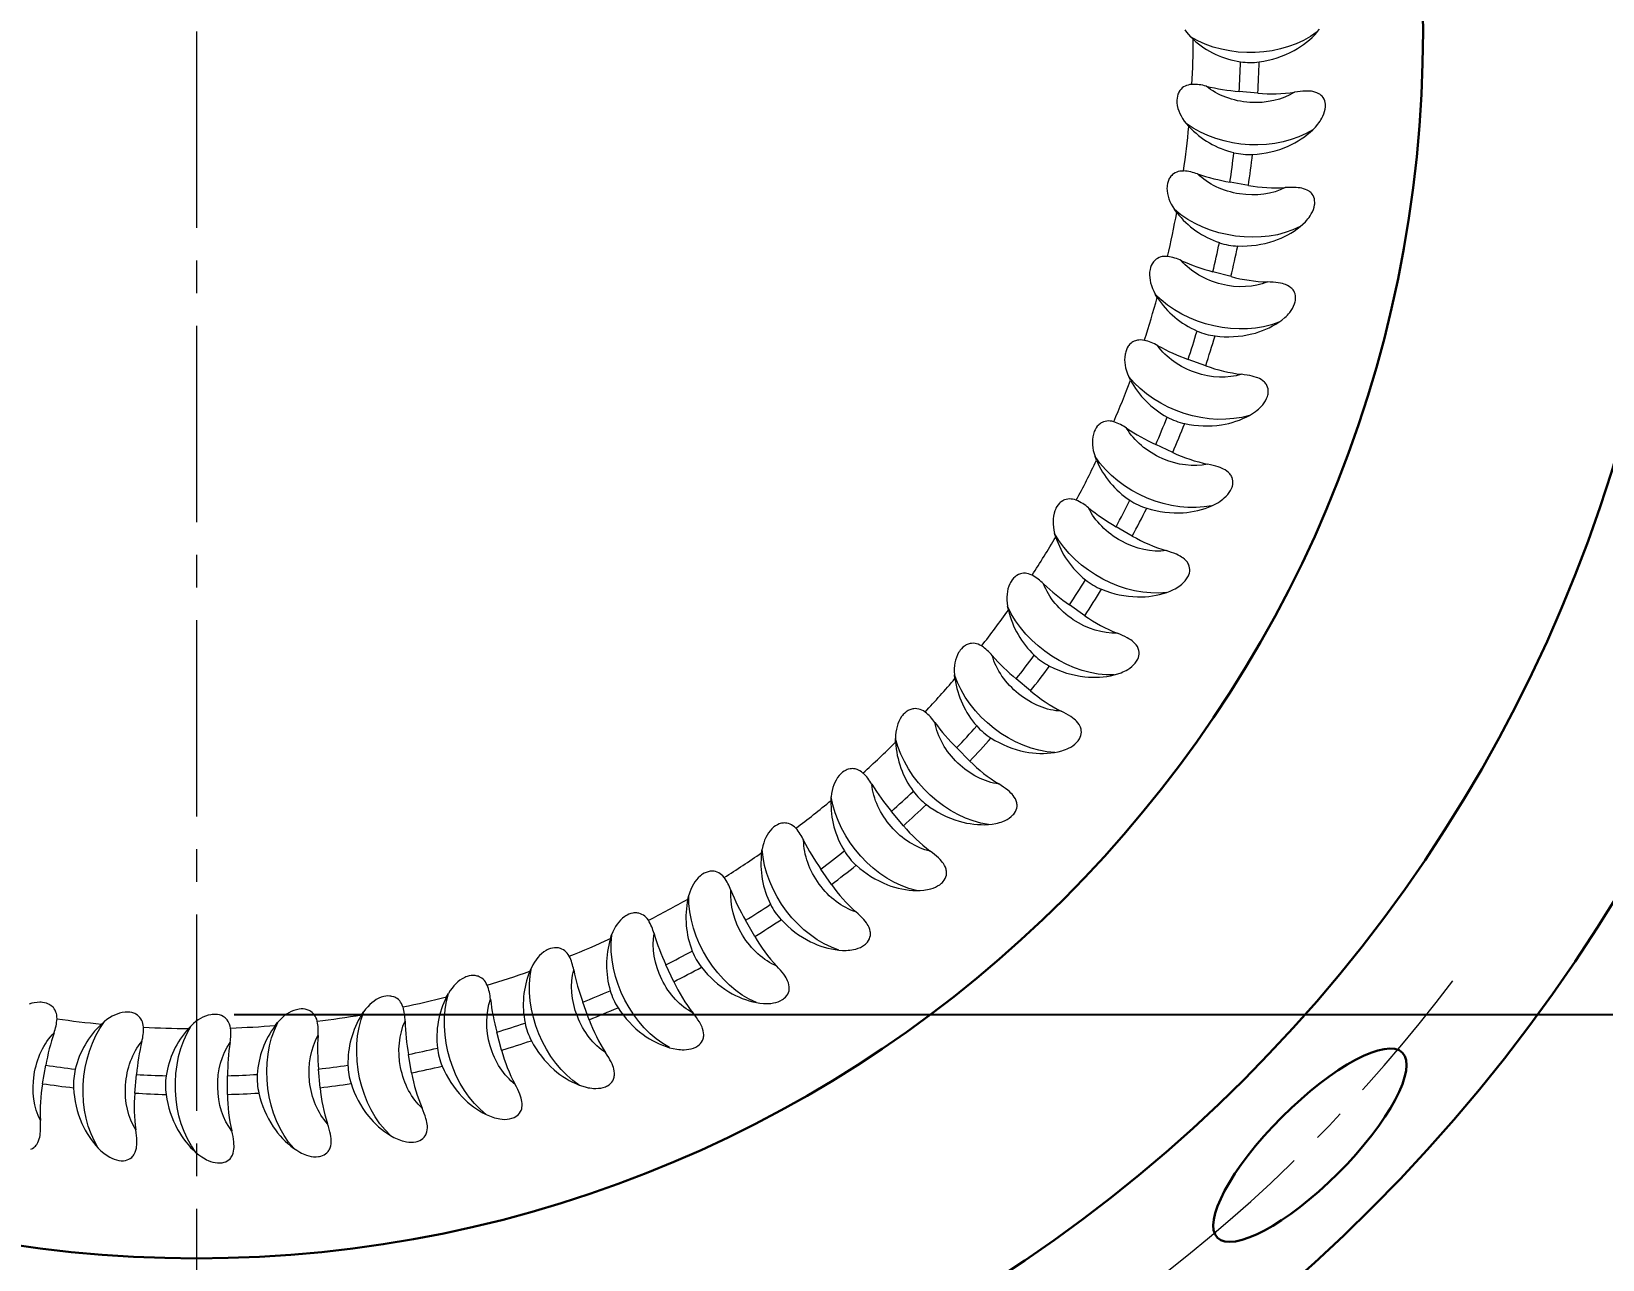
# Model space of a CAD drawing. Extents: x 89 to 596, y -47 to 440.
# Drawn here: x 229.39 to 271.44, y 169.34 to 202.2 of the extents above; entities that cross this region are included whole.
import ezdxf

# ---------------------------------------------------------------- set-up
doc = ezdxf.new("R2010")
doc.units = 0
doc.header["$LTSCALE"] = 7
doc.header["$MEASUREMENT"] = 0
doc.linetypes.add('CENTER2', pattern=[1.125, 0.75, -0.125, 0.125, -0.125])
doc.layers.get('0').update_dxf_attribs({"linetype": 'CONTINUOUS', "lineweight": 15})
for name, color, linetype, lineweight in [('1', 1, 'CENTER2', 15), ('3', 3, 'CONTINUOUS', 30), ('8', 252, 'CONTINUOUS', 15)]:
    doc.layers.add(name, color=color, linetype=linetype, lineweight=lineweight)
doc.styles.add('ITALICT', font='ITALICT.shx', dxfattribs={"width": 0.8, "height": 3})
doc.dimstyles.get("Standard").update_dxf_attribs({"dimtxt": 3, "dimasz": 3, "dimexe": 0.5, "dimexo": 0.5, "dimgap": 0.8, "dimtad": 1, "dimdsep": 46, "dimtxsty": 'ITALICT', "dimcen": 0.09, "dimazin": 2, "dimtfac": 1, "dimtmove": 0, "dimatfit": 3, "dimfxl": 1, "dimtolj": 1, "dimtzin": 0, "dimarcsym": 0})

# ---------------------------------------------------------------- blocks, each defined once
blk = doc.blocks.new('*D10')
at = {"color": 0, "lineweight": -2, "transparency": 16777216}
for p, q in [((233.827, 228.495), (314.622, 228.495)), ((314.122, 178.9), (314.122, 225.495)), ((234.814, 175.9), (314.622, 175.9))]:
    blk.add_line(p, q, dxfattribs=at)
at = {"color": 0, "transparency": 16777216}
for points in [[(314.622, 225.495), (313.622, 225.495), (314.122, 228.495)], [(313.622, 178.9), (314.622, 178.9), (314.122, 175.9)]]:
    blk.add_solid(points, dxfattribs=at)
at = {"color": 0, "transparency": 16777216, "insert": (311.822, 203.447), "char_height": 3, "attachment_point": 5, "rotation": 90, "style": 'ITALICT'}
blk.add_mtext('\\A1;52.6', dxfattribs=at)
blk = doc.blocks.new('*D45')
at = {"color": 0, "lineweight": -2, "transparency": 16777216}
for p, q in [((234.307, 278.197), (340.204, 278.197)), ((339.704, 275.197), (339.704, 129.197)), ((234.307, 126.197), (340.204, 126.197))]:
    blk.add_line(p, q, dxfattribs=at)
at = {"color": 0, "transparency": 16777216}
for points in [[(339.204, 275.197), (340.204, 275.197), (339.704, 278.197)], [(339.204, 129.197), (340.204, 129.197), (339.704, 126.197)]]:
    blk.add_solid(points, dxfattribs=at)
at = {"color": 0, "transparency": 16777216, "insert": (337.404, 202.197), "char_height": 3, "attachment_point": 5, "rotation": 90, "style": 'ITALICT'}
blk.add_mtext('\\A1;152', dxfattribs=at)
blk = doc.blocks.new('*D48')
at = {"color": 0, "lineweight": -2, "transparency": 16777216}
blk.add_line((306.788, 183.85), (291.997, 187.568), dxfattribs=at)
at = {"color": 0, "transparency": 16777216}
blk.add_solid([(292.119, 188.053), (291.875, 187.084), (289.087, 188.3)], dxfattribs=at)
at = {"color": 0, "transparency": 16777216, "insert": (303.026, 187.167), "char_height": 3, "attachment_point": 5, "rotation": 345.8882, "style": 'ITALICT'}
blk.add_mtext('\\A1;R57', dxfattribs=at)
blk = doc.blocks.new('*D49')
at = {"color": 0, "lineweight": -2, "transparency": 16777216}
blk.add_line((309.376, 149.346), (290.556, 162.509), dxfattribs=at)
blk.add_arc((233.807, 202.197), 66.25, 321.48913, 325.46446, dxfattribs=at)
at = {"color": 0, "transparency": 16777216}
blk.add_solid([(290.842, 162.919), (290.269, 162.099), (288.098, 164.228)], dxfattribs=at)
at = {"color": 0, "transparency": 16777216, "insert": (304.56, 155.521), "char_height": 3, "attachment_point": 5, "rotation": 325.032, "style": 'ITALICT'}
blk.add_mtext('\\A1;R66.25', dxfattribs=at)

msp = doc.modelspace()

# ---------------------------------------------------------------- linework, layer by layer
at = {"layer": '1'}
msp.add_line((233.807, 202.197), (233.807, 126.197), dxfattribs=at)
for radius, start, end in [(57, 193.4627, 347.3297), (42.14, 307.0667, 322.9333)]:
    msp.add_arc((233.807, 202.197), radius, start, end, dxfattribs=at)
at = {"layer": '3'}
for radius in [44.5, 39.65, 32.825]:
    msp.add_circle((233.807, 202.197), radius, dxfattribs=at)
msp.add_ellipse((263.605, 172.4), major_axis=(-2.475, -2.475), ratio=0.304005, dxfattribs=at)
at = {"layer": '8', "ltscale": 0.002557}
for p, q in [((260.485, 201.98), (260.411, 202.05)), ((260.364, 199.655), (260.297, 199.732)), ((260.042, 197.351), (259.981, 197.433)), ((259.519, 195.083), (259.466, 195.17)), ((257.893, 190.726), (257.856, 190.821)), ((256.802, 188.67), (256.773, 188.768)), ((255.535, 186.718), (255.515, 186.818)), ((252.517, 183.18), (252.515, 183.282)), ((250.789, 181.621), (250.795, 181.724)), ((246.958, 178.985), (246.982, 179.085)), ((244.885, 177.928), (244.917, 178.024)), ((238.226, 175.887), (238.282, 175.973)), ((233.59, 175.52), (233.66, 175.594))]:
    msp.add_line(p, q, dxfattribs=at)
at = {"layer": '8', "ltscale": 0.012505}
for p, q in [((262.211, 200.547), (261.713, 200.59)), ((256.128, 184.554), (255.744, 184.875)), ((252.725, 180.946), (252.403, 181.329)), ((250.801, 179.378), (250.514, 179.788)), ((248.747, 177.984), (248.497, 178.417)), ((246.58, 176.774), (246.368, 177.227)), ((244.316, 175.757), (244.144, 176.227)), ((229.688, 174.046), (229.775, 174.538)), ((232.157, 173.794), (232.201, 174.292)), ((234.639, 173.758), (234.639, 174.258))]:
    msp.add_line(p, q, dxfattribs=at)
at = {"layer": '8', "ltscale": 0.012507}
msp.add_line((261.959, 198.078), (261.466, 198.164), dxfattribs=at)
at = {"layer": '8', "ltscale": 0.012506}
for p, q in [((261.493, 195.64), (261.01, 195.769)), ((260.816, 193.252), (260.346, 193.423)), ((259.934, 190.932), (259.48, 191.143)), ((257.58, 186.566), (257.171, 186.853)), ((254.505, 182.676), (254.151, 183.029)), ((241.971, 174.942), (241.842, 175.425)), ((239.565, 174.334), (239.478, 174.827)), ((237.114, 173.939), (237.071, 174.437))]:
    msp.add_line(p, q, dxfattribs=at)
at = {"layer": '8', "ltscale": 0.002558}
for p, q in [((258.802, 192.869), (258.756, 192.96)), ((254.104, 184.883), (254.092, 184.984)), ((248.931, 180.22), (248.946, 180.321)), ((240.502, 176.373), (240.551, 176.463)), ((231.266, 175.64), (231.342, 175.708))]:
    msp.add_line(p, q, dxfattribs=at)
at = {"layer": '8', "ltscale": 0.012504}
msp.add_line((258.852, 188.698), (258.419, 188.948), dxfattribs=at)
at = {"layer": '8', "ltscale": 0.002556}
for p, q in [((242.727, 177.054), (242.768, 177.148)), ((235.916, 175.603), (235.979, 175.683))]:
    msp.add_line(p, q, dxfattribs=at)
at = {"layer": '8'}
for points in [[(263.8, 202.183), (263.862, 202.258)], [(260.253, 202.242), (260.298, 202.177), (260.351, 202.114), (260.411, 202.05)], [(260.448, 200.78), (260.394, 200.774), (260.346, 200.764), (260.305, 200.751), (260.27, 200.736), (260.225, 200.711), (260.189, 200.684), (260.16, 200.657), (260.141, 200.636), (260.125, 200.614), (260.097, 200.569), (260.085, 200.543), (260.074, 200.517), (260.058, 200.464), (260.049, 200.41), (260.044, 200.357), (260.044, 200.321), (260.046, 200.285), (260.056, 200.212), (260.073, 200.138), (260.094, 200.071), (260.122, 200.004), (260.156, 199.937), (260.196, 199.869), (260.243, 199.801), (260.297, 199.732)], [(263.684, 199.569), (263.753, 199.639), (263.816, 199.713), (263.847, 199.753), (263.876, 199.795), (263.901, 199.835), (263.925, 199.876), (263.954, 199.934), (263.979, 199.994), (263.998, 200.056), (264.012, 200.119), (264.019, 200.183), (264.02, 200.215), (264.019, 200.247), (264.012, 200.295), (264, 200.342), (263.982, 200.386), (263.958, 200.426), (263.93, 200.463), (263.91, 200.483), (263.889, 200.501), (263.866, 200.517), (263.842, 200.532), (263.792, 200.557), (263.74, 200.575), (263.685, 200.588), (263.643, 200.595), (263.601, 200.599), (263.543, 200.602), (263.485, 200.602), (263.416, 200.599), (263.346, 200.594), (263.27, 200.585), (263.195, 200.575)], [(260.223, 198.463), (260.169, 198.462), (260.12, 198.456), (260.078, 198.447), (260.042, 198.435), (259.995, 198.414), (259.957, 198.391), (259.925, 198.366), (259.905, 198.346), (259.886, 198.326), (259.855, 198.284), (259.841, 198.259), (259.828, 198.234), (259.807, 198.182), (259.793, 198.13), (259.784, 198.077), (259.781, 198.042), (259.779, 198.005), (259.783, 197.932), (259.793, 197.857), (259.809, 197.788), (259.831, 197.719), (259.859, 197.649), (259.893, 197.578), (259.933, 197.506), (259.981, 197.433)], [(263.341, 196.975), (263.416, 197.038), (263.486, 197.107), (263.52, 197.144), (263.552, 197.183), (263.581, 197.221), (263.608, 197.26), (263.642, 197.315), (263.672, 197.373), (263.697, 197.433), (263.716, 197.495), (263.729, 197.558), (263.732, 197.589), (263.734, 197.621), (263.731, 197.67), (263.723, 197.717), (263.709, 197.763), (263.689, 197.805), (263.664, 197.844), (263.646, 197.866), (263.627, 197.885), (263.605, 197.904), (263.583, 197.921), (263.535, 197.95), (263.485, 197.972), (263.431, 197.99), (263.39, 198.001), (263.348, 198.009), (263.291, 198.017), (263.233, 198.022), (263.164, 198.025), (263.094, 198.025), (263.018, 198.023), (262.942, 198.019)], [(259.797, 196.175), (259.743, 196.179), (259.694, 196.177), (259.651, 196.172), (259.614, 196.163), (259.566, 196.146), (259.526, 196.126), (259.492, 196.104), (259.47, 196.087), (259.45, 196.068), (259.415, 196.029), (259.398, 196.005), (259.383, 195.981), (259.359, 195.932), (259.34, 195.881), (259.326, 195.829), (259.32, 195.794), (259.315, 195.758), (259.312, 195.684), (259.316, 195.609), (259.326, 195.539), (259.342, 195.468), (259.363, 195.396), (259.391, 195.322), (259.425, 195.247), (259.466, 195.17)], [(262.774, 194.421), (262.854, 194.477), (262.929, 194.54), (262.966, 194.574), (263.002, 194.61), (263.034, 194.645), (263.064, 194.681), (263.103, 194.734), (263.138, 194.789), (263.168, 194.846), (263.193, 194.906), (263.211, 194.967), (263.217, 194.999), (263.221, 195.03), (263.223, 195.079), (263.219, 195.127), (263.209, 195.173), (263.193, 195.217), (263.171, 195.258), (263.155, 195.281), (263.137, 195.303), (263.118, 195.323), (263.097, 195.342), (263.052, 195.375), (263.003, 195.402), (262.952, 195.424), (262.912, 195.438), (262.871, 195.45), (262.814, 195.463), (262.758, 195.473), (262.688, 195.482), (262.619, 195.489), (262.543, 195.493), (262.467, 195.496)], [(259.173, 193.933), (259.12, 193.941), (259.071, 193.944), (259.028, 193.942), (258.99, 193.937), (258.94, 193.924), (258.899, 193.908), (258.863, 193.889), (258.839, 193.873), (258.818, 193.857), (258.78, 193.821), (258.761, 193.798), (258.744, 193.776), (258.715, 193.729), (258.692, 193.68), (258.674, 193.629), (258.665, 193.594), (258.657, 193.559), (258.647, 193.486), (258.645, 193.41), (258.649, 193.34), (258.658, 193.268), (258.673, 193.194), (258.694, 193.118), (258.722, 193.04), (258.756, 192.96)], [(261.986, 191.926), (262.07, 191.975), (262.151, 192.031), (262.191, 192.062), (262.23, 192.094), (262.264, 192.126), (262.298, 192.16), (262.341, 192.209), (262.381, 192.261), (262.416, 192.315), (262.445, 192.373), (262.469, 192.432), (262.477, 192.463), (262.484, 192.494), (262.49, 192.542), (262.491, 192.59), (262.485, 192.638), (262.473, 192.683), (262.454, 192.726), (262.441, 192.75), (262.425, 192.773), (262.407, 192.795), (262.388, 192.816), (262.346, 192.852), (262.3, 192.883), (262.251, 192.91), (262.212, 192.927), (262.172, 192.943), (262.117, 192.961), (262.061, 192.976), (261.993, 192.991), (261.925, 193.003), (261.849, 193.014), (261.774, 193.024)], [(258.357, 191.754), (258.304, 191.767), (258.256, 191.774), (258.212, 191.776), (258.174, 191.774), (258.123, 191.765), (258.081, 191.753), (258.044, 191.737), (258.019, 191.723), (257.996, 191.708), (257.955, 191.676), (257.934, 191.656), (257.915, 191.634), (257.882, 191.59), (257.855, 191.543), (257.833, 191.494), (257.82, 191.461), (257.81, 191.426), (257.794, 191.354), (257.785, 191.279), (257.782, 191.209), (257.785, 191.136), (257.794, 191.061), (257.808, 190.984), (257.829, 190.904), (257.856, 190.821)], [(260.983, 189.509), (261.072, 189.551), (261.157, 189.599), (261.2, 189.626), (261.241, 189.656), (261.278, 189.684), (261.314, 189.715), (261.362, 189.76), (261.406, 189.808), (261.445, 189.859), (261.48, 189.914), (261.508, 189.972), (261.52, 190.001), (261.529, 190.031), (261.54, 190.079), (261.544, 190.127), (261.542, 190.175), (261.534, 190.221), (261.52, 190.265), (261.508, 190.29), (261.495, 190.315), (261.479, 190.338), (261.461, 190.36), (261.423, 190.4), (261.38, 190.435), (261.333, 190.466), (261.296, 190.487), (261.258, 190.506), (261.204, 190.528), (261.15, 190.548), (261.083, 190.569), (261.016, 190.587), (260.942, 190.605), (260.868, 190.621)], [(257.353, 189.654), (257.302, 189.671), (257.254, 189.683), (257.211, 189.688), (257.173, 189.69), (257.122, 189.686), (257.078, 189.677), (257.04, 189.664), (257.014, 189.653), (256.99, 189.64), (256.946, 189.611), (256.924, 189.593), (256.903, 189.573), (256.866, 189.532), (256.835, 189.488), (256.808, 189.441), (256.793, 189.409), (256.779, 189.375), (256.757, 189.305), (256.742, 189.231), (256.733, 189.161), (256.73, 189.089), (256.732, 189.013), (256.739, 188.935), (256.753, 188.853), (256.773, 188.768)], [(259.774, 187.189), (259.866, 187.223), (259.955, 187.263), (260, 187.287), (260.043, 187.312), (260.083, 187.338), (260.122, 187.365), (260.173, 187.406), (260.221, 187.45), (260.265, 187.498), (260.304, 187.549), (260.337, 187.604), (260.351, 187.632), (260.364, 187.662), (260.378, 187.708), (260.387, 187.756), (260.389, 187.803), (260.385, 187.85), (260.374, 187.895), (260.365, 187.921), (260.354, 187.947), (260.34, 187.971), (260.325, 187.995), (260.29, 188.038), (260.25, 188.077), (260.206, 188.112), (260.171, 188.136), (260.134, 188.158), (260.083, 188.185), (260.031, 188.209), (259.966, 188.236), (259.901, 188.26), (259.829, 188.284), (259.756, 188.307)], [(256.17, 187.649), (256.12, 187.671), (256.074, 187.687), (256.032, 187.696), (255.994, 187.701), (255.943, 187.701), (255.898, 187.696), (255.859, 187.687), (255.832, 187.678), (255.807, 187.668), (255.761, 187.643), (255.737, 187.626), (255.715, 187.609), (255.675, 187.571), (255.64, 187.529), (255.609, 187.485), (255.591, 187.454), (255.575, 187.422), (255.546, 187.354), (255.524, 187.281), (255.51, 187.213), (255.5, 187.141), (255.496, 187.065), (255.496, 186.986), (255.503, 186.904), (255.515, 186.818)], [(258.367, 184.983), (258.462, 185.009), (258.554, 185.041), (258.6, 185.061), (258.646, 185.082), (258.688, 185.104), (258.729, 185.128), (258.783, 185.164), (258.835, 185.204), (258.883, 185.248), (258.927, 185.295), (258.965, 185.347), (258.981, 185.374), (258.996, 185.402), (259.014, 185.448), (259.027, 185.494), (259.033, 185.541), (259.033, 185.588), (259.027, 185.634), (259.02, 185.661), (259.011, 185.687), (258.999, 185.713), (258.986, 185.738), (258.955, 185.784), (258.919, 185.826), (258.878, 185.865), (258.845, 185.892), (258.81, 185.917), (258.762, 185.948), (258.712, 185.977), (258.65, 186.009), (258.587, 186.039), (258.517, 186.069), (258.447, 186.098)], [(254.817, 185.756), (254.769, 185.782), (254.725, 185.801), (254.683, 185.814), (254.646, 185.822), (254.595, 185.827), (254.55, 185.826), (254.51, 185.82), (254.483, 185.814), (254.457, 185.805), (254.409, 185.785), (254.384, 185.77), (254.36, 185.755), (254.317, 185.72), (254.278, 185.682), (254.244, 185.641), (254.223, 185.612), (254.204, 185.581), (254.17, 185.516), (254.142, 185.445), (254.121, 185.378), (254.105, 185.307), (254.094, 185.233), (254.088, 185.154), (254.087, 185.071), (254.092, 184.984)], [(253.304, 183.987), (253.259, 184.018), (253.216, 184.041), (253.176, 184.057), (253.139, 184.068), (253.089, 184.078), (253.045, 184.081), (253.004, 184.078), (252.976, 184.074), (252.95, 184.068), (252.9, 184.051), (252.874, 184.039), (252.849, 184.026), (252.803, 183.996), (252.761, 183.961), (252.723, 183.923), (252.7, 183.895), (252.678, 183.867), (252.639, 183.805), (252.604, 183.737), (252.578, 183.672), (252.556, 183.603), (252.538, 183.529), (252.525, 183.451), (252.517, 183.369), (252.515, 183.282)], [(256.773, 182.908), (256.87, 182.925), (256.964, 182.95), (257.013, 182.965), (257.06, 182.983), (257.104, 183.001), (257.146, 183.021), (257.204, 183.052), (257.259, 183.087), (257.31, 183.127), (257.358, 183.17), (257.4, 183.219), (257.419, 183.244), (257.436, 183.271), (257.458, 183.314), (257.475, 183.36), (257.486, 183.406), (257.49, 183.453), (257.487, 183.499), (257.483, 183.527), (257.476, 183.553), (257.467, 183.58), (257.456, 183.606), (257.429, 183.655), (257.396, 183.7), (257.359, 183.742), (257.328, 183.771), (257.296, 183.799), (257.251, 183.835), (257.203, 183.868), (257.144, 183.906), (257.084, 183.941), (257.017, 183.977), (256.95, 184.012)], [(251.643, 182.357), (251.601, 182.391), (251.56, 182.418), (251.521, 182.438), (251.486, 182.453), (251.437, 182.466), (251.392, 182.473), (251.352, 182.474), (251.324, 182.472), (251.297, 182.469), (251.246, 182.456), (251.219, 182.447), (251.193, 182.436), (251.144, 182.409), (251.099, 182.378), (251.058, 182.344), (251.033, 182.318), (251.009, 182.292), (250.964, 182.233), (250.924, 182.169), (250.892, 182.106), (250.864, 182.039), (250.84, 181.968), (250.82, 181.891), (250.805, 181.81), (250.795, 181.724)], [(255.005, 180.979), (255.102, 180.989), (255.199, 181.005), (255.248, 181.016), (255.297, 181.029), (255.342, 181.043), (255.386, 181.06), (255.446, 181.086), (255.504, 181.116), (255.559, 181.151), (255.61, 181.19), (255.656, 181.235), (255.677, 181.258), (255.697, 181.284), (255.723, 181.325), (255.743, 181.368), (255.758, 181.414), (255.766, 181.46), (255.767, 181.506), (255.765, 181.534), (255.761, 181.562), (255.754, 181.589), (255.745, 181.616), (255.723, 181.667), (255.694, 181.714), (255.661, 181.76), (255.633, 181.792), (255.603, 181.822), (255.561, 181.862), (255.517, 181.899), (255.461, 181.941), (255.405, 181.982), (255.341, 182.024), (255.277, 182.064)], [(249.846, 180.878), (249.807, 180.916), (249.768, 180.946), (249.732, 180.969), (249.698, 180.987), (249.65, 181.005), (249.606, 181.015), (249.566, 181.02), (249.538, 181.021), (249.511, 181.019), (249.459, 181.012), (249.431, 181.004), (249.404, 180.996), (249.353, 180.974), (249.306, 180.947), (249.262, 180.916), (249.235, 180.893), (249.208, 180.868), (249.159, 180.814), (249.113, 180.753), (249.076, 180.694), (249.042, 180.629), (249.012, 180.56), (248.986, 180.486), (248.964, 180.406), (248.946, 180.321)], [(253.075, 179.213), (253.173, 179.213), (253.27, 179.221), (253.32, 179.228), (253.37, 179.237), (253.416, 179.247), (253.462, 179.259), (253.524, 179.28), (253.584, 179.305), (253.642, 179.335), (253.696, 179.37), (253.746, 179.41), (253.769, 179.432), (253.79, 179.455), (253.82, 179.494), (253.844, 179.536), (253.863, 179.58), (253.875, 179.625), (253.881, 179.671), (253.881, 179.699), (253.879, 179.727), (253.874, 179.755), (253.868, 179.782), (253.85, 179.835), (253.826, 179.885), (253.796, 179.933), (253.772, 179.967), (253.745, 180), (253.706, 180.043), (253.665, 180.084), (253.614, 180.131), (253.561, 180.176), (253.501, 180.224), (253.44, 180.27)], [(247.927, 179.562), (247.891, 179.603), (247.855, 179.636), (247.821, 179.662), (247.789, 179.683), (247.743, 179.705), (247.7, 179.719), (247.661, 179.727), (247.632, 179.73), (247.605, 179.731), (247.553, 179.728), (247.524, 179.723), (247.497, 179.717), (247.444, 179.7), (247.395, 179.677), (247.349, 179.65), (247.319, 179.629), (247.291, 179.607), (247.237, 179.557), (247.186, 179.501), (247.144, 179.445), (247.104, 179.384), (247.068, 179.317), (247.036, 179.245), (247.007, 179.168), (246.982, 179.085)], [(245.9, 178.417), (245.868, 178.461), (245.836, 178.497), (245.804, 178.527), (245.773, 178.55), (245.729, 178.576), (245.688, 178.594), (245.649, 178.605), (245.622, 178.611), (245.595, 178.614), (245.542, 178.616), (245.514, 178.613), (245.485, 178.609), (245.432, 178.597), (245.381, 178.578), (245.332, 178.555), (245.301, 178.538), (245.271, 178.518), (245.212, 178.473), (245.157, 178.421), (245.11, 178.369), (245.065, 178.312), (245.024, 178.249), (244.985, 178.18), (244.949, 178.105), (244.917, 178.024)], [(250.998, 177.621), (251.096, 177.613), (251.194, 177.612), (251.244, 177.615), (251.295, 177.619), (251.341, 177.625), (251.388, 177.634), (251.451, 177.649), (251.514, 177.669), (251.574, 177.693), (251.631, 177.723), (251.684, 177.759), (251.709, 177.779), (251.732, 177.8), (251.765, 177.836), (251.793, 177.876), (251.815, 177.918), (251.831, 177.962), (251.841, 178.007), (251.844, 178.035), (251.844, 178.063), (251.842, 178.091), (251.838, 178.119), (251.825, 178.173), (251.805, 178.225), (251.78, 178.275), (251.758, 178.312), (251.734, 178.347), (251.699, 178.393), (251.662, 178.438), (251.615, 178.489), (251.566, 178.538), (251.511, 178.591), (251.454, 178.642)], [(243.782, 177.454), (243.753, 177.5), (243.724, 177.539), (243.695, 177.571), (243.667, 177.597), (243.625, 177.627), (243.586, 177.648), (243.548, 177.663), (243.521, 177.671), (243.494, 177.677), (243.443, 177.683), (243.414, 177.683), (243.385, 177.681), (243.33, 177.673), (243.278, 177.659), (243.228, 177.641), (243.195, 177.626), (243.163, 177.609), (243.101, 177.569), (243.041, 177.523), (242.99, 177.475), (242.941, 177.421), (242.894, 177.362), (242.849, 177.297), (242.807, 177.226), (242.768, 177.148)], [(248.791, 176.216), (248.887, 176.2), (248.985, 176.19), (249.035, 176.188), (249.086, 176.189), (249.133, 176.191), (249.18, 176.195), (249.245, 176.205), (249.308, 176.219), (249.37, 176.238), (249.43, 176.263), (249.486, 176.294), (249.513, 176.312), (249.538, 176.331), (249.574, 176.364), (249.605, 176.401), (249.631, 176.441), (249.651, 176.483), (249.664, 176.528), (249.669, 176.555), (249.672, 176.583), (249.672, 176.611), (249.671, 176.639), (249.662, 176.694), (249.647, 176.748), (249.626, 176.8), (249.608, 176.838), (249.587, 176.875), (249.557, 176.924), (249.524, 176.972), (249.481, 177.027), (249.436, 177.081), (249.386, 177.138), (249.334, 177.194)], [(241.587, 176.679), (241.563, 176.727), (241.537, 176.769), (241.511, 176.803), (241.485, 176.831), (241.446, 176.865), (241.409, 176.889), (241.373, 176.907), (241.346, 176.918), (241.321, 176.926), (241.269, 176.936), (241.24, 176.939), (241.212, 176.94), (241.157, 176.937), (241.103, 176.927), (241.052, 176.913), (241.018, 176.901), (240.985, 176.887), (240.919, 176.853), (240.856, 176.812), (240.8, 176.769), (240.747, 176.719), (240.695, 176.665), (240.645, 176.604), (240.597, 176.537), (240.551, 176.463)], [(230.074, 175.782), (230.072, 175.836), (230.067, 175.884), (230.057, 175.927), (230.046, 175.963), (230.024, 176.01), (230.001, 176.048), (229.976, 176.08), (229.957, 176.1), (229.936, 176.118), (229.894, 176.149), (229.869, 176.164), (229.844, 176.177), (229.793, 176.197), (229.74, 176.212), (229.687, 176.221), (229.652, 176.224), (229.616, 176.225), (229.542, 176.222), (229.467, 176.211), (229.399, 176.196), (229.329, 176.174)], [(239.333, 176.098), (239.314, 176.148), (239.292, 176.192), (239.269, 176.228), (239.245, 176.259), (239.209, 176.295), (239.174, 176.323), (239.14, 176.344), (239.115, 176.357), (239.089, 176.367), (239.039, 176.382), (239.011, 176.387), (238.983, 176.391), (238.927, 176.392), (238.873, 176.388), (238.82, 176.378), (238.786, 176.369), (238.751, 176.358), (238.683, 176.33), (238.616, 176.294), (238.558, 176.256), (238.5, 176.212), (238.443, 176.162), (238.388, 176.105), (238.334, 176.043), (238.282, 175.973)], [(232.39, 175.557), (232.384, 175.611), (232.374, 175.658), (232.361, 175.7), (232.346, 175.735), (232.321, 175.78), (232.295, 175.816), (232.267, 175.845), (232.246, 175.864), (232.224, 175.88), (232.18, 175.907), (232.153, 175.92), (232.127, 175.931), (232.074, 175.946), (232.021, 175.956), (231.967, 175.96), (231.931, 175.961), (231.895, 175.959), (231.822, 175.949), (231.748, 175.932), (231.682, 175.91), (231.614, 175.883), (231.547, 175.849), (231.479, 175.809), (231.411, 175.762), (231.342, 175.708)], [(234.717, 175.535), (234.707, 175.588), (234.693, 175.635), (234.676, 175.675), (234.658, 175.709), (234.629, 175.751), (234.6, 175.784), (234.57, 175.811), (234.547, 175.828), (234.524, 175.842), (234.477, 175.866), (234.45, 175.876), (234.423, 175.884), (234.368, 175.895), (234.314, 175.9), (234.261, 175.9), (234.225, 175.897), (234.189, 175.892), (234.118, 175.876), (234.045, 175.853), (233.981, 175.825), (233.916, 175.792), (233.852, 175.752), (233.788, 175.706), (233.724, 175.654), (233.66, 175.594)], [(237.038, 175.715), (237.023, 175.768), (237.004, 175.813), (236.984, 175.851), (236.964, 175.883), (236.931, 175.923), (236.899, 175.954), (236.866, 175.978), (236.842, 175.993), (236.818, 176.005), (236.769, 176.024), (236.741, 176.032), (236.714, 176.038), (236.659, 176.044), (236.605, 176.044), (236.551, 176.039), (236.516, 176.033), (236.48, 176.025), (236.41, 176.003), (236.341, 175.974), (236.278, 175.941), (236.217, 175.902), (236.156, 175.857), (236.097, 175.805), (236.037, 175.748), (235.979, 175.683)], [(246.47, 175.009), (246.564, 174.985), (246.66, 174.967), (246.711, 174.96), (246.761, 174.956), (246.808, 174.954), (246.855, 174.954), (246.921, 174.958), (246.985, 174.967), (247.049, 174.981), (247.11, 175), (247.169, 175.026), (247.197, 175.041), (247.224, 175.058), (247.262, 175.088), (247.296, 175.122), (247.326, 175.16), (247.349, 175.2), (247.366, 175.243), (247.374, 175.27), (247.379, 175.298), (247.382, 175.326), (247.383, 175.354), (247.379, 175.409), (247.369, 175.464), (247.353, 175.518), (247.338, 175.557), (247.32, 175.596), (247.294, 175.648), (247.265, 175.698), (247.228, 175.757), (247.188, 175.814), (247.143, 175.875), (247.096, 175.935)], [(244.052, 174.009), (244.144, 173.976), (244.238, 173.95), (244.288, 173.939), (244.337, 173.931), (244.384, 173.925), (244.431, 173.921), (244.497, 173.919), (244.562, 173.922), (244.626, 173.93), (244.689, 173.944), (244.75, 173.965), (244.779, 173.978), (244.807, 173.992), (244.848, 174.019), (244.885, 174.049), (244.918, 174.084), (244.945, 174.123), (244.966, 174.164), (244.975, 174.19), (244.983, 174.217), (244.988, 174.245), (244.992, 174.273), (244.993, 174.328), (244.987, 174.384), (244.976, 174.439), (244.964, 174.48), (244.951, 174.52), (244.929, 174.574), (244.904, 174.626), (244.872, 174.688), (244.838, 174.748), (244.798, 174.813), (244.757, 174.877)], [(241.556, 173.223), (241.645, 173.183), (241.737, 173.148), (241.785, 173.133), (241.834, 173.12), (241.88, 173.11), (241.926, 173.102), (241.991, 173.095), (242.057, 173.092), (242.121, 173.095), (242.186, 173.103), (242.248, 173.119), (242.278, 173.129), (242.307, 173.141), (242.35, 173.164), (242.39, 173.191), (242.425, 173.223), (242.455, 173.259), (242.48, 173.298), (242.492, 173.324), (242.502, 173.35), (242.51, 173.377), (242.515, 173.404), (242.521, 173.46), (242.52, 173.515), (242.514, 173.571), (242.506, 173.613), (242.496, 173.654), (242.479, 173.709), (242.459, 173.764), (242.432, 173.828), (242.403, 173.891), (242.369, 173.96), (242.334, 174.027)], [(239.001, 172.658), (239.086, 172.61), (239.175, 172.568), (239.222, 172.549), (239.269, 172.532), (239.314, 172.517), (239.36, 172.505), (239.424, 172.492), (239.488, 172.484), (239.553, 172.481), (239.618, 172.484), (239.681, 172.494), (239.712, 172.501), (239.742, 172.511), (239.787, 172.53), (239.829, 172.553), (239.867, 172.582), (239.9, 172.615), (239.928, 172.653), (239.942, 172.677), (239.954, 172.702), (239.965, 172.728), (239.973, 172.755), (239.983, 172.809), (239.988, 172.865), (239.986, 172.921), (239.982, 172.963), (239.975, 173.005), (239.963, 173.062), (239.948, 173.118), (239.927, 173.184), (239.904, 173.25), (239.876, 173.321), (239.846, 173.391)], [(229.373, 172.296), (229.415, 172.315), (229.454, 172.341), (229.476, 172.359), (229.496, 172.378), (229.514, 172.399), (229.531, 172.422), (229.56, 172.469), (229.583, 172.52), (229.6, 172.573), (229.611, 172.615), (229.619, 172.656), (229.627, 172.714), (229.632, 172.771), (229.635, 172.841), (229.635, 172.911), (229.633, 172.987), (229.63, 173.063)], [(236.407, 172.318), (236.488, 172.263), (236.572, 172.213), (236.617, 172.19), (236.663, 172.168), (236.706, 172.15), (236.751, 172.134), (236.813, 172.116), (236.877, 172.102), (236.942, 172.093), (237.006, 172.091), (237.07, 172.095), (237.102, 172.1), (237.132, 172.106), (237.179, 172.121), (237.223, 172.141), (237.263, 172.167), (237.299, 172.197), (237.33, 172.232), (237.346, 172.254), (237.36, 172.278), (237.373, 172.303), (237.383, 172.33), (237.399, 172.383), (237.408, 172.438), (237.411, 172.494), (237.41, 172.536), (237.407, 172.579), (237.4, 172.636), (237.39, 172.693), (237.375, 172.762), (237.357, 172.829), (237.336, 172.902), (237.313, 172.974)], [(231.179, 172.321), (231.249, 172.252), (231.323, 172.188), (231.363, 172.158), (231.405, 172.129), (231.445, 172.103), (231.486, 172.08), (231.544, 172.051), (231.605, 172.026), (231.666, 172.006), (231.73, 171.992), (231.793, 171.985), (231.825, 171.985), (231.857, 171.986), (231.905, 171.993), (231.952, 172.005), (231.996, 172.023), (232.036, 172.046), (232.073, 172.075), (232.093, 172.095), (232.111, 172.116), (232.128, 172.139), (232.143, 172.163), (232.167, 172.212), (232.185, 172.265), (232.198, 172.32), (232.205, 172.361), (232.209, 172.404), (232.213, 172.462), (232.213, 172.519), (232.209, 172.589), (232.204, 172.659), (232.195, 172.734), (232.185, 172.81)], [(233.793, 172.205), (233.868, 172.143), (233.948, 172.086), (233.991, 172.059), (234.035, 172.034), (234.077, 172.012), (234.119, 171.992), (234.18, 171.968), (234.242, 171.949), (234.306, 171.935), (234.37, 171.926), (234.434, 171.925), (234.466, 171.927), (234.497, 171.931), (234.545, 171.942), (234.59, 171.958), (234.632, 171.98), (234.671, 172.007), (234.705, 172.039), (234.723, 172.06), (234.739, 172.082), (234.754, 172.106), (234.767, 172.132), (234.786, 172.183), (234.8, 172.237), (234.808, 172.293), (234.811, 172.335), (234.812, 172.378), (234.81, 172.436), (234.805, 172.493), (234.796, 172.563), (234.784, 172.631), (234.769, 172.706), (234.752, 172.78)]]:
    msp.add_lwpolyline(points, dxfattribs=at)
for centre, radius, start, end in [((233.807, 202.197), 26.678, 356.9544, 359.5327), ((262.102, 203.779), 2.419, 228.059, 261.5756), ((262.068, 203.716), 2.314, 298.7961, 318.4766), ((261.89, 204.059), 2.699, 277.5982, 298.5943), ((233.807, 202.197), 27.951, 356.7044, 358.3358), ((262.007, 203.103), 1.737, 261.3822, 277.9345), ((233.807, 202.197), 28.451, 356.6745, 358.3591), ((260.479, 199.462), 1.319, 74.5776, 91.3557), ((262.241, 206.616), 6.049, 256.5093, 264.9882), ((262.584, 204.789), 4.259, 264.9739, 278.2477), ((233.807, 202.197), 26.678, 351.9544, 354.5327), ((262.132, 201.307), 2.419, 223.059, 256.5756), ((262.092, 201.248), 2.314, 293.7961, 313.4766), ((233.807, 202.197), 27.951, 351.7044, 353.3358), ((261.979, 200.642), 1.737, 256.3835, 272.9346), ((233.807, 202.197), 28.451, 351.6745, 353.3591), ((261.946, 201.604), 2.699, 272.5982, 293.5943), ((260.139, 197.148), 1.319, 69.5776, 86.3557), ((262.518, 204.121), 6.049, 251.5093, 259.9882), ((262.701, 202.271), 4.259, 259.9739, 273.2477), ((233.807, 202.197), 26.678, 346.9544, 349.5327), ((261.946, 198.842), 2.419, 218.059, 251.5756), ((261.902, 198.786), 2.314, 288.7961, 308.4766), ((233.807, 202.197), 27.951, 346.7044, 348.3358), ((261.736, 198.192), 1.737, 251.3827, 267.9359), ((233.807, 202.197), 28.451, 346.6745, 348.3591), ((261.787, 199.154), 2.699, 267.5982, 288.5943), ((259.599, 194.872), 1.319, 64.5776, 81.3557), ((262.576, 201.612), 6.049, 246.5093, 254.9882), ((262.597, 199.753), 4.259, 254.9739, 268.2477), ((233.807, 202.197), 26.678, 341.9544, 344.5327), ((261.547, 196.402), 2.419, 213.059, 246.5756), ((261.498, 196.35), 2.314, 283.7961, 303.4766), ((258.863, 192.652), 1.319, 59.5776, 76.3557), ((233.807, 202.197), 27.951, 341.7044, 343.3358), ((261.281, 195.774), 1.737, 246.3835, 262.9344), ((233.807, 202.197), 28.451, 341.6745, 343.3591), ((261.415, 196.727), 2.699, 262.5982, 283.5943), ((262.416, 199.106), 6.049, 241.5093, 249.9882), ((262.274, 197.253), 4.259, 249.9739, 263.2477), ((233.807, 202.197), 26.678, 336.9544, 339.5327), ((260.936, 194.007), 2.419, 208.059, 241.5756), ((257.935, 190.505), 1.319, 54.5776, 71.3557), ((233.807, 202.197), 27.951, 336.7044, 338.3358), ((260.617, 193.404), 1.737, 241.3835, 257.9344), ((260.883, 193.959), 2.314, 278.7961, 298.4766), ((262.038, 196.625), 6.049, 236.5093, 244.9882), ((233.807, 202.197), 28.451, 336.6745, 338.3591), ((260.833, 194.342), 2.699, 257.5982, 278.5943), ((261.735, 194.791), 4.259, 244.9739, 258.2477), ((233.807, 202.197), 26.678, 331.9544, 334.5327), ((260.119, 191.673), 2.419, 203.059, 236.5756), ((256.824, 188.447), 1.319, 49.5776, 66.3557), ((233.807, 202.197), 27.951, 331.7044, 333.3358), ((259.748, 191.101), 1.737, 236.3835, 252.9344), ((261.445, 194.186), 6.049, 231.5093, 239.9882), ((233.807, 202.197), 28.451, 331.6745, 333.3591), ((260.046, 192.016), 2.699, 252.5982, 273.5943), ((260.062, 191.631), 2.314, 273.7961, 293.4766), ((233.807, 202.197), 26.678, 326.9544, 329.5327), ((259.102, 189.42), 2.419, 198.059, 231.5756), ((260.983, 192.385), 4.259, 239.9739, 253.2477), ((255.538, 186.493), 1.319, 44.5776, 61.3557), ((260.641, 191.807), 6.049, 226.5093, 234.9882), ((233.807, 202.197), 27.951, 326.7044, 328.3358), ((233.807, 202.197), 28.451, 326.6745, 328.3591), ((258.682, 188.882), 1.737, 231.3835, 247.9344), ((259.059, 189.768), 2.699, 247.5982, 268.5943), ((259.041, 189.383), 2.314, 268.7961, 288.4766), ((233.807, 202.197), 26.678, 321.9544, 324.5327), ((257.892, 187.264), 2.419, 193.059, 226.5756), ((260.025, 190.054), 4.259, 234.9739, 248.2477), ((254.087, 184.659), 1.319, 39.5776, 56.3557), ((259.634, 189.508), 6.049, 221.5093, 229.9882), ((233.807, 202.197), 27.951, 321.7044, 323.3358), ((257.427, 186.765), 1.737, 226.3835, 242.9344), ((233.807, 202.197), 28.451, 321.6745, 323.3591), ((257.879, 187.614), 2.699, 242.5982, 263.5943), ((233.807, 202.197), 26.678, 316.9544, 319.5327), ((256.499, 185.222), 2.419, 188.059, 221.5756), ((257.828, 187.232), 2.314, 263.7961, 283.4766), ((258.867, 187.815), 4.259, 229.9739, 243.2477), ((252.481, 182.958), 1.319, 34.5776, 51.3557), ((258.429, 187.306), 6.049, 216.5093, 224.9882), ((233.807, 202.197), 27.951, 316.7044, 318.3358), ((255.992, 184.765), 1.737, 221.3835, 237.9344), ((233.807, 202.197), 26.678, 311.9544, 314.5327), ((254.933, 183.309), 2.419, 183.059, 216.5756), ((233.807, 202.197), 28.451, 316.6745, 318.3591), ((256.516, 185.572), 2.699, 237.6044, 258.6041), ((256.432, 185.196), 2.314, 258.7961, 278.4766), ((257.518, 185.686), 4.259, 224.9739, 238.2477), ((250.733, 181.404), 1.319, 29.5776, 46.3557), ((257.038, 185.216), 6.049, 211.5093, 219.9882), ((233.807, 202.197), 27.951, 311.7044, 313.3358), ((254.389, 182.898), 1.737, 216.3835, 232.9344), ((233.807, 202.197), 26.678, 306.9544, 309.5327), ((253.206, 181.54), 2.419, 178.059, 211.5756), ((233.807, 202.197), 28.451, 311.6745, 313.3591), ((254.981, 183.656), 2.699, 232.5982, 253.5943), ((248.857, 180.008), 1.319, 24.5776, 41.3557), ((255.989, 183.682), 4.259, 219.9739, 233.2477), ((254.865, 183.289), 2.314, 253.7961, 273.4766), ((255.469, 183.256), 6.049, 206.5093, 214.9882), ((233.807, 202.197), 26.678, 301.9544, 304.5327), ((251.332, 179.927), 2.419, 173.059, 206.5756), ((233.807, 202.197), 27.951, 306.7044, 308.3358), ((252.628, 181.177), 1.737, 211.3835, 227.9344), ((246.865, 178.78), 1.319, 19.5776, 36.3557), ((233.807, 202.197), 28.451, 306.6745, 308.3591), ((253.284, 181.881), 2.699, 227.6044, 248.6041), ((253.736, 181.44), 6.049, 201.5093, 209.9882), ((254.29, 181.819), 4.259, 214.9739, 228.2477), ((253.136, 181.525), 2.314, 248.7961, 268.4766), ((233.807, 202.197), 26.678, 296.9544, 299.5327), ((249.324, 178.485), 2.419, 168.059, 201.5756), ((233.807, 202.197), 27.951, 301.7044, 303.3358), ((250.724, 179.617), 1.737, 206.3835, 222.9344), ((244.775, 177.731), 1.319, 14.5776, 31.3557), ((233.807, 202.197), 28.451, 301.6745, 303.3591), ((251.44, 180.261), 2.699, 222.5982, 243.5943), ((233.807, 202.197), 26.678, 291.9544, 294.5327), ((247.199, 177.223), 2.419, 163.059, 196.5756), ((251.851, 179.782), 6.049, 196.5093, 204.9882), ((252.436, 180.112), 4.259, 209.9739, 223.2477), ((242.601, 176.869), 1.319, 9.5776, 26.3557), ((233.807, 202.197), 27.951, 296.7044, 298.3358), ((248.692, 178.228), 1.737, 201.3835, 217.9344), ((251.261, 179.919), 2.314, 243.7961, 263.4766), ((233.807, 202.197), 26.678, 286.9544, 289.5327), ((244.971, 176.15), 2.419, 158.059, 191.5756), ((249.829, 178.295), 6.049, 191.5093, 199.9882), ((233.807, 202.197), 28.451, 296.6745, 298.3591), ((249.46, 178.807), 2.699, 217.6044, 238.6041), ((240.36, 176.199), 1.319, 4.5776, 21.3557), ((250.441, 178.572), 4.259, 204.9739, 218.2477), ((233.807, 202.197), 26.678, 281.9544, 284.5327), ((242.658, 175.277), 2.419, 153.059, 186.5756), ((247.685, 176.99), 6.049, 186.5093, 194.9882), ((233.807, 202.197), 27.951, 291.7044, 293.3358), ((246.546, 177.022), 1.737, 196.3835, 212.9344), ((249.253, 178.483), 2.314, 238.7961, 258.4766), ((228.758, 175.865), 1.319, 339.5776, 356.3557), ((233.807, 202.197), 26.678, 261.9544, 264.5327), ((233.807, 202.197), 26.678, 276.9544, 279.5327), ((240.279, 174.608), 2.419, 148.059, 181.5756), ((238.069, 175.727), 1.319, 359.5776, 16.3557), ((233.807, 202.197), 28.451, 291.6745, 293.3591), ((247.363, 177.532), 2.699, 212.5982, 233.5943), ((235.731, 173.487), 6.049, 161.5093, 169.9882), ((232.917, 173.873), 2.419, 133.059, 166.5756), ((231.073, 175.526), 1.319, 344.5776, 1.3557), ((233.807, 202.197), 26.678, 266.9544, 269.5327), ((235.389, 173.903), 2.419, 138.059, 171.5756), ((233.408, 175.389), 1.319, 349.5776, 6.3557), ((233.807, 202.197), 26.678, 271.9544, 274.5327), ((237.849, 174.149), 2.419, 143.059, 176.5756), ((235.746, 175.456), 1.319, 354.5776, 11.3557), ((245.435, 175.876), 6.049, 181.5093, 189.9882), ((233.807, 202.197), 27.951, 286.7044, 288.3358), ((244.304, 176.008), 1.737, 191.3835, 207.9344), ((248.318, 177.212), 4.259, 199.9739, 213.2477), ((247.128, 177.227), 2.314, 233.7961, 253.4766), ((238.226, 173.764), 6.049, 166.5093, 174.9882), ((240.688, 174.257), 6.049, 171.5093, 179.9882), ((243.097, 174.963), 6.049, 176.5093, 184.9882), ((233.807, 202.197), 27.951, 281.7044, 283.3358), ((241.981, 175.193), 1.737, 186.3824, 202.9341), ((233.807, 202.197), 28.451, 286.6745, 288.3591), ((246.085, 176.043), 4.259, 194.9739, 208.2477), ((245.161, 176.445), 2.699, 207.5982, 228.5943), ((233.807, 202.197), 27.951, 261.7044, 263.3358), ((233.807, 202.197), 27.951, 276.7044, 278.3358), ((239.596, 174.583), 1.737, 181.3832, 197.9352), ((233.807, 202.197), 28.451, 281.6745, 283.3591), ((242.874, 175.553), 2.699, 202.5982, 223.5943), ((232.252, 174.026), 1.737, 166.3835, 182.9346), ((233.807, 202.197), 27.951, 266.7044, 268.3358), ((234.713, 173.997), 1.737, 171.3822, 187.9345), ((233.807, 202.197), 27.951, 271.7044, 273.3358), ((237.168, 174.184), 1.737, 176.3825, 192.9342), ((243.759, 175.072), 4.259, 189.9739, 203.2477), ((244.901, 176.161), 2.314, 228.7961, 248.4766), ((233.882, 173.304), 4.259, 169.9739, 183.2477), ((233.807, 202.197), 28.451, 261.6745, 263.3591), ((233.214, 174.059), 2.699, 182.5982, 203.5943), ((236.4, 173.421), 4.259, 174.9739, 188.2477), ((233.807, 202.197), 28.451, 266.6745, 268.3591), ((235.669, 174.114), 2.699, 187.5982, 208.5943), ((233.807, 202.197), 28.451, 271.6745, 273.3591), ((238.898, 173.756), 4.259, 179.9739, 193.2477), ((238.109, 174.384), 2.699, 192.5982, 213.5943), ((233.807, 202.197), 28.451, 276.6745, 278.3591), ((241.357, 174.308), 4.259, 184.9739, 198.2477), ((240.517, 174.864), 2.699, 197.5982, 218.5943), ((242.589, 175.293), 2.314, 223.7961, 243.4766), ((232.858, 173.912), 2.314, 203.7961, 223.4766), ((235.327, 173.937), 2.314, 208.7961, 228.4766), ((237.784, 174.177), 2.314, 213.7961, 233.4766), ((240.211, 174.63), 2.314, 218.7961, 238.4766)]:
    msp.add_arc(centre, radius, start, end, dxfattribs=at)
at = {"layer": '8', "extrusion": (0, 0, -1)}
for centre, major_axis, start_param, end_param in [((262.007, 203.364), (2.45, 0), 0.750281, 2.280722), ((262.051, 201.465), (1.644, -0.144), 0.741103, 2.344289), ((262.002, 200.902), (2.441, -0.214), 0.750281, 2.280722), ((261.88, 199.007), (1.625, -0.287), 0.741103, 2.344289), ((261.782, 198.449), (2.413, -0.425), 0.750281, 2.280722), ((261.495, 196.572), (1.594, -0.427), 0.741103, 2.344289), ((261.349, 196.026), (2.367, -0.634), 0.750281, 2.280722), ((260.899, 194.18), (1.55, -0.564), 0.741103, 2.344289), ((260.706, 193.649), (2.302, -0.838), 0.750281, 2.280722), ((260.097, 191.85), (1.495, -0.697), 0.741103, 2.344289), ((259.858, 191.337), (2.22, -1.035), 0.750281, 2.280722), ((259.096, 189.598), (1.429, -0.825), 0.741103, 2.344289), ((258.813, 189.108), (2.122, -1.225), 0.750281, 2.280722), ((257.901, 187.442), (1.352, -0.946), 0.741103, 2.344289), ((257.577, 186.978), (2.007, -1.405), 0.750281, 2.280722), ((256.523, 185.398), (1.264, -1.061), 0.741103, 2.344289), ((256.16, 184.964), (1.877, -1.575), 0.750281, 2.280722), ((254.973, 183.482), (1.167, -1.167), 0.741103, 2.344289), ((254.573, 183.082), (1.732, -1.732), 0.750281, 2.280722), ((252.828, 181.345), (1.575, -1.877), 0.750281, 2.280722), ((253.261, 181.708), (1.061, -1.264), 0.741103, 2.344289), ((251.401, 180.091), (0.946, -1.352), 0.741103, 2.344289), ((250.938, 179.766), (1.405, -2.007), 0.750281, 2.280722), ((249.408, 178.642), (0.825, -1.429), 0.741103, 2.344289), ((248.918, 178.359), (1.225, -2.122), 0.750281, 2.280722), ((246.783, 177.133), (1.035, -2.22), 0.750281, 2.280722), ((247.295, 177.372), (0.697, -1.495), 0.741103, 2.344289), ((244.549, 176.097), (0.838, -2.302), 0.750281, 2.280722), ((245.08, 176.291), (0.564, -1.551), 0.741103, 2.344289), ((242.233, 175.26), (0.634, -2.367), 0.750281, 2.280722), ((242.78, 175.407), (0.427, -1.594), 0.741103, 2.344289), ((239.853, 174.628), (0.425, -2.413), 0.750281, 2.280722), ((230.617, 174.125), (-0.286, -1.625), 0.741103, 2.344289), ((232.512, 174.003), (-0.214, -2.441), 0.750281, 2.280722), ((234.974, 173.997), (0, -2.45), 0.750281, 2.280722), ((237.428, 174.206), (0.214, -2.441), 0.750281, 2.280722), ((240.41, 174.727), (0.286, -1.625), 0.741103, 2.344289), ((233.075, 173.954), (-0.144, -1.644), 0.741103, 2.344289), ((235.54, 173.997), (0, -1.65), 0.741103, 2.344289), ((237.991, 174.256), (0.144, -1.644), 0.741103, 2.344289)]:
    msp.add_ellipse(centre, major_axis=major_axis, ratio=0.707107, start_param=start_param, end_param=end_param, dxfattribs=at)

# ---------------------------------------------------------------- dimensions: what is measured, and where the dimension line sits
dim = msp.add_aligned_dim(p1=(233.807, 278.197), p2=(233.807, 126.197), distance=105.896, dimstyle='Standard')
dim.commit()
dim.dimension.update_dxf_attribs({"geometry": '*D45', "text_midpoint": (337.404, 202.197)})
dim = msp.add_linear_dim(base=(314.122, 228.495), p1=(234.314, 175.9), p2=(233.327, 228.495), angle=90, dimstyle='Standard', override={"dimdec": 1})
dim.commit()
dim.dimension.update_dxf_attribs({"geometry": '*D10', "text_midpoint": (314.122, 203.447), "dimtype": 160})
for mpoint, picture, middle in [((289.087, 188.3), '*D48', (302.466, 184.937)), ((288.098, 164.228), '*D49', (303.242, 153.636))]:
    dim = msp.add_radius_dim(center=(233.807, 202.197), mpoint=mpoint, dimstyle='Standard', override={"dimcen": 0, "dimtofl": 0})
    dim.commit()
    dim.dimension.update_dxf_attribs({"geometry": picture, "text_midpoint": middle, "dimtype": 164})

doc.saveas('drawing.dxf')
